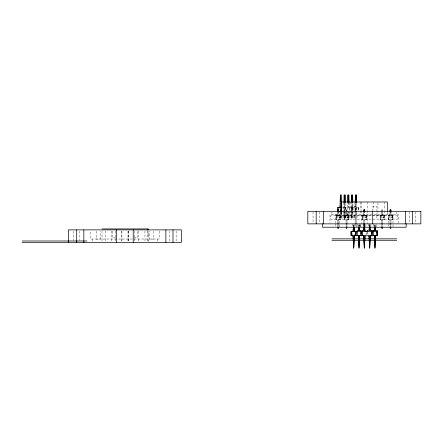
<?xml version="1.0" encoding="UTF-8"?>
<svg xmlns="http://www.w3.org/2000/svg" width="443" height="443" viewBox="0 0 443 443"><rect width="100%" height="100%" fill="white"/><g stroke="black" fill="none" stroke-linecap="round" stroke-linejoin="round"><path stroke-width="0.33" stroke-dasharray="2.21 1.66" d="M148.089 241.308L148.089 240.184M148.089 235.682L148.089 233.433M336.126 215.647L336.076 215.962L337.644 216.062L340.263 215.962L340.202 215.647L336.126 215.647L336.121 219.833L340.213 219.833L340.263 215.824L340.052 219.833M344.499 215.647L344.449 215.962L346.016 216.062L348.635 215.962L348.575 215.647L344.499 215.647L344.493 219.833L348.586 219.833L348.635 215.824L348.425 219.833M362.291 215.647L362.241 215.962L363.808 216.062L366.427 215.962L366.367 215.647L362.291 215.647L362.285 219.833L366.378 219.833L366.427 215.824L366.217 219.833M380.083 215.647L380.033 215.962L381.6 216.062L384.219 215.962L384.159 215.647L380.083 215.647L380.077 219.833L384.17 219.833L384.219 215.824L384.009 219.833M388.456 215.647L388.406 215.962L389.973 216.062L392.592 215.962L392.531 215.647L388.456 215.647L388.45 219.833L392.542 219.833L392.592 215.824L392.382 219.833M343.84 212.579L343.879 207.263L344.46 212.579M355.131 210.586L355.153 207.263L355.712 210.314M355.867 210.314L356.061 202.434M367.009 234.519L367.025 232.077M345.546 207.263L345.518 210.314L345.363 202.434M351.338 212.579L351.393 207.263M338.546 228.062L338.69 219.833L338.535 227.973M346.919 228.062L347.063 219.833L346.908 227.973M364.711 228.062L364.855 219.833L364.7 227.973M382.503 228.062L382.647 219.833L382.492 227.973M390.876 228.062L391.019 219.833L390.864 227.973M349.217 210.314L349.278 207.263M336.287 219.833L336.076 215.824L337.644 216.062L337.76 211.289M344.66 219.833L344.449 215.824L346.016 216.062L346.166 209.927L346.919 209.927L347.063 216.062L348.635 215.824M362.452 219.833L362.241 215.824L363.808 216.062L363.941 210.608M380.244 219.833L380.033 215.824L381.6 216.062L381.75 209.927L382.503 209.927L382.647 216.062L384.219 215.824M388.616 219.833L388.406 215.824L389.973 216.062L390.089 211.289M337.644 216.062L337.771 211.361M346.016 216.062L346.166 209.927L346.908 210.015L347.063 216.062M353.016 210.314L352.883 202.434M358.836 210.314L358.913 207.263L341.597 207.263M363.808 216.062L363.952 210.691M381.6 216.062L381.75 209.927L382.492 210.015L382.647 216.062M389.973 216.062L390.1 211.361M344.034 210.314L344.615 207.263L344.781 202.434M348.541 202.434L348.375 207.263L348.209 202.434M351.554 210.314L352.135 207.263L352.301 202.434M343.873 202.434L343.652 210.314M347.428 207.263L347.633 202.434M351.188 207.263L351.388 202.434M355.148 202.434L354.932 210.314M340.828 212.186L340.534 218.72L339.964 212.186M344.588 212.186L344.294 218.72L343.724 212.186M352.107 212.186L351.814 218.72L351.244 212.186M338.441 217.568L338.546 217.458M346.814 217.568L346.919 217.458M364.606 217.568L364.711 217.458M382.398 217.568L382.503 217.458M390.77 217.568L390.876 217.458M344.97 212.579L345.357 207.263L344.244 210.314M366.007 235.072L366.245 231.744M353.475 226.24L353.586 224.933M358.791 226.24L358.902 224.933M364.107 226.24L364.218 224.933M369.423 226.24L369.534 224.933M374.745 226.24L374.85 224.933M341.747 212.186L341.188 218.72L340.888 212.186M345.507 212.186L344.947 218.72L344.648 212.186M349.267 212.186L348.707 218.72L348.408 212.186L348.054 218.72L347.484 212.186M353.027 212.186L352.467 218.72L352.163 212.186M356.615 214.146L356.787 212.186M352.357 212.579L352.877 207.263L351.764 210.314M358.891 226.24L359.024 224.933L359.157 226.24M364.207 226.24L364.34 224.933L364.473 226.24M369.523 226.24L369.656 224.933L369.789 226.24M374.839 226.24L374.972 224.933L375.11 226.24M381.6 217.496L381.683 217.33M353.586 226.24L353.719 224.933L353.841 226.24M346.908 210.015L346.177 210.015M382.492 210.015L381.761 210.015M337.776 217.806L337.909 217.967M346.149 217.806L346.282 217.967M363.941 217.806L364.074 217.967M381.733 217.806L381.866 217.967M390.106 217.806L390.239 217.967M339.465 217.696L339.449 217.751M347.838 217.696L347.821 217.751M365.63 217.696L365.613 217.751M383.422 217.696L383.405 217.751M391.795 217.696L391.778 217.751M356.078 210.314L356.637 207.263M362.883 217.557L362.895 217.613M389.048 217.557L389.059 217.613M352.434 210.314L353.099 207.263L351.914 212.579M355.208 210.314L355.895 207.263L355.729 202.434M345.064 217.613L344.959 217.33L345.103 217.613M380.67 217.596L380.543 217.33L380.648 217.613M337.422 217.38L337.483 217.535M345.811 217.264L345.701 217.535L345.889 217.236M363.587 217.38L363.648 217.535M381.379 217.38L381.44 217.535M389.751 217.38L389.812 217.535M336.719 217.557L336.73 217.613M339.161 217.197C338.402 217.413 340.08 217.214 339.067 217.22M347.534 217.197C346.775 217.413 348.453 217.214 347.439 217.22M365.325 217.197C364.567 217.413 366.245 217.214 365.231 217.22M382.962 217.269L383.405 217.375L382.951 217.28M391.49 217.197C390.732 217.413 392.409 217.214 391.396 217.22M339.205 217.596L339.161 217.602M347.7 217.513L347.417 217.568L347.766 217.496M365.37 217.596L365.325 217.602M383.284 217.513L383.001 217.568L383.35 217.496M391.54 217.596L391.49 217.602M338.568 211.361L338.69 216.062L340.263 215.824M364.716 210.691L364.855 216.062L366.427 215.824M390.898 211.361L391.019 216.062L392.592 215.824M115.739 237.863L112.505 237.863L112.5 230.991M134.057 237.863L137.629 237.863L137.64 230.991M96.186 239.082L100.362 239.082L100.362 231.191M389.043 217.596L388.915 217.33L389.043 217.579M362.878 217.596L362.751 217.33L362.878 217.579M375.094 224.933L375.204 226.24M369.778 224.933L369.888 226.24M364.462 224.933L364.572 226.24M359.146 224.933L359.256 226.24M353.841 224.933L353.951 226.24M347.633 207.263L348.026 212.579M367.784 231.75L368.006 235.072M356.637 202.434L356.842 207.263M349.123 202.434L349.322 207.263M351.969 202.434L352.135 207.263M344.449 202.434L344.615 207.263M352.877 207.263L352.955 210.314M390.909 211.289L391.019 216.062M364.727 210.608L364.855 216.062M338.579 211.289L338.69 216.062M390.133 227.973L389.973 219.833L390.122 228.062M381.761 227.973L381.6 219.833L381.75 228.062M363.969 227.973L363.808 219.833L363.958 228.062M346.177 227.973L346.016 219.833L346.166 228.062M337.804 227.973L337.644 219.833L337.793 228.062M358.692 207.263L358.747 210.314L358.764 207.263M356.709 207.263L356.759 210.314M345.357 207.263L345.413 210.591M349.117 207.263L349.15 212.579M392.531 215.647L392.542 219.833M384.159 215.647L384.17 219.833M366.367 215.647L366.378 219.833M348.575 215.647L348.586 219.833M340.202 215.647L340.213 219.833M415.617 211.964L415.617 223.865M409.338 211.964L409.338 223.2M398.689 223.211L398.689 214.711L329.98 214.711L329.98 223.211M396.729 211.987L396.729 214.711M393.013 223.206L393.002 214.65L388.821 214.65L388.827 223.206M393.013 224.535L393.013 227.215M392.171 215.785L392.171 219.135M388.827 223.865L388.827 226.545M387.359 212.114L387.359 215.492L341.309 215.492L341.309 212.114M384.219 201.991L384.219 210.093M384.219 210.763L384.219 215.492M383.799 215.785L383.799 219.135M380.454 215.785L380.454 219.135M377.94 202.667L377.94 210.093M377.94 210.763L377.94 215.492M376.899 215.492L376.899 206.56L372.724 206.56L372.713 210.68M376.893 215.785L376.893 219.135M376.118 224.535L376.118 227.215M373.754 201.991L373.754 210.093M373.814 223.865L373.754 227.215M370.802 224.535L370.802 227.215M369.971 224.535L369.971 227.215M369.329 223.865L369.329 226.545M368.498 223.865L368.498 226.545M367.474 201.991L367.474 210.093M367.474 210.763L367.474 223.865M366.007 215.785L366.007 219.135M365.486 224.535L365.486 227.215M364.655 224.535L364.655 227.215M364.013 223.865L364.013 226.545M363.182 223.865L363.182 226.545M362.662 215.785L362.662 219.135M361.195 201.991L361.195 210.093M361.195 210.763L361.195 223.865M360.635 201.991L360.635 210.093M360.635 210.763L360.635 215.492M360.403 224.535L360.403 227.215M360.17 224.535L360.17 227.215M359.76 223.865L359.76 226.545M357.866 223.865L357.866 226.545M357.052 215.785L357.052 219.135M356.41 224.535L356.41 227.215M355.945 210.68L355.95 206.56L351.77 206.56L351.764 215.492M355.773 223.865L355.773 226.545M354.915 201.991L354.915 210.093M354.915 210.763L354.915 215.492M354.915 215.785L354.915 219.135M354.915 223.865L354.854 227.215M354.749 215.785L354.749 219.135M353.292 215.785L353.292 219.135M352.55 223.865L352.55 226.545M351.775 215.785L351.775 219.135M351.172 207.263L351.172 210.314M350.994 215.785L350.994 219.135M350.729 201.991L350.729 210.093M350.729 210.763L350.729 215.492M349.533 215.785L349.533 219.135M348.215 215.785L348.215 219.135M347.234 215.785L347.234 219.135M345.778 215.785L345.778 219.135M344.87 215.785L344.87 219.135M344.449 201.991L344.449 210.093M344.449 210.763L344.449 215.492M343.475 215.785L343.475 219.135M342.018 215.785L342.018 219.135M341.525 212.114L341.525 215.492M339.842 223.206L339.842 214.65L335.667 214.65L335.656 223.206M339.842 224.535L339.842 227.215M339.715 215.785L339.715 219.135M336.497 215.785L336.497 219.135M335.656 223.865L335.656 226.545M331.94 211.987L331.94 214.711M319.331 211.964L319.331 223.2M313.051 211.964L313.051 223.865M176.137 231.196L176.137 241.108M169.857 231.196L169.857 241.108M159.209 231.18L159.209 239.021L90.499 239.021L90.499 231.18M157.248 239.021L157.248 241.751M153.527 231.191L153.527 239.082L149.352 239.082L149.341 231.191M148.089 231.185L148.089 241.59M147.873 230.958L147.873 241.756M144.95 230.958L144.95 241.756M138.67 230.958L138.67 241.756M134.484 230.958L134.484 241.756M128.763 230.958L128.763 241.756M128.204 230.958L128.204 241.756M127.994 231.196L127.994 241.108M121.925 230.958L121.925 241.756M121.714 231.196L121.714 241.108M115.645 230.958L115.645 241.756M111.459 230.958L111.459 241.756M105.179 230.958L105.179 241.756M102.04 230.958L102.04 242.432M96.186 231.191L96.175 239.082M92.46 239.021L92.46 241.751M79.851 231.196L79.851 240.449M73.571 231.196L73.571 240.449M337.422 217.303L337.439 217.264M363.587 217.303L363.603 217.264M381.379 217.303L381.395 217.264M389.751 217.303L389.768 217.264M397.797 215.785L330.871 215.785L330.871 219.135L397.797 219.135L397.797 215.785M336.713 217.596L336.58 217.33L336.691 217.613"/><path stroke-width="0.66" d="M337.959 210.923L338.009 207.263M337.76 211.289L337.793 209.927L338.535 210.015L338.568 211.361M363.925 211.289L363.958 209.927L364.7 210.015L364.733 211.361M390.089 211.289L390.122 209.927L390.864 210.015L390.898 211.361M337.771 211.361L337.793 209.927M363.936 211.361L363.958 209.927M390.1 211.361L390.122 209.927M340.855 207.263L341.282 194.842L341.774 206.571M344.781 202.434L345.042 194.842L345.363 202.434M348.541 202.434L348.802 194.842L349.123 202.434M352.301 202.434L352.562 194.842L352.883 202.434M356.061 202.434L356.322 194.842L356.637 202.434M339.908 207.263L340.429 194.842L340.645 201.05M343.873 202.434L344.189 194.842L344.405 201.05M347.633 202.434L347.949 194.842L348.159 201.05M351.388 202.434L351.709 194.842L351.919 201.05M355.148 202.434L355.469 194.842L355.679 201.05M376.589 235.737L376.904 230.421L377.613 235.737L351.055 235.737L351.055 231.467L371.743 231.467L371.511 230.421L371.273 235.737L372.214 231.467L371.411 233.3M353.42 226.894L353.043 231.467L353.514 226.894M358.736 226.894L358.415 230.814L358.824 226.894M364.057 226.894L363.731 230.814L364.14 226.894M369.373 226.894L369.047 230.814L369.456 226.894M374.363 230.814L374.689 226.894M376.827 233.079L377.059 230.421L377.613 235.737M341.21 211.25L341.597 207.263L340.894 211.532L339.975 207.263M374.374 230.814L374.772 226.894M338.535 210.015L337.804 210.015M355.325 235.737L355.795 231.467L355.391 232.686M364.7 210.015L363.969 210.015M390.864 210.015L390.133 210.015M367.579 231.467L367.696 230.421L367.784 231.75M356.892 231.75L357.263 230.421L357.418 235.737M340.894 211.532L341.758 207.263M362.263 231.467L362.496 230.421L362.734 235.737M360.774 233.3L361.582 231.467L360.641 235.737L360.956 230.421L361.111 231.467L360.796 230.421M354.981 234.519L356.477 231.467L356.477 235.737M364.949 231.207L366.295 231.074L366.427 231.467M341.802 207.263L337.837 207.263L337.909 210.586M337.948 211.532L342.046 211.532M102.04 228.931L148.089 228.931L148.089 229.779M371.566 231.467L377.059 231.467M331.94 238.843L396.729 238.843M331.94 240.283L396.729 240.283M22.15 240.992L86.933 240.992M22.15 242.432L181.37 242.432L181.37 229.873L68.338 229.873L68.338 242.432M351.631 231.467L352.102 235.737M375.177 226.894L375.581 230.814L375.26 226.894M369.861 226.894L370.265 230.814L369.944 226.894M364.539 226.894L364.949 230.814M359.223 226.894L359.633 230.814L359.312 226.894M353.907 226.894L354.383 231.467L354.001 226.894M373.012 231.75L372.895 230.421L372.895 231.467L373.211 230.421L373.366 235.737M364.628 226.894L364.96 230.814M374.518 239.187L374.307 235.737L374.905 248.158L375.647 235.737L375.055 248.158L374.601 240.566M369.202 239.187L368.991 235.737L369.589 248.158L370.331 235.737L369.739 248.158L369.279 240.566M363.88 239.187L363.675 235.737L364.273 248.158L365.015 235.737L364.417 248.158L363.963 240.566M358.564 239.187L358.359 235.737L358.952 248.158L359.699 235.737L359.101 248.158L358.647 240.566M353.248 239.187L353.043 235.737L353.636 248.158L354.383 235.737L353.785 248.158L353.331 240.566M390.876 209.927L390.909 211.289M364.711 209.927L364.744 211.289M351.055 231.467L351.161 235.737M338.546 209.927L338.579 211.289M412.477 211.305L412.477 223.865M406.17 223.865L406.17 227.215L322.498 227.215L322.498 223.865M405.351 211.305L405.351 223.865M387.359 211.438L387.359 201.991L341.309 201.991L341.309 211.272M372.707 211.305L372.707 223.865M372.425 231.467L372.425 235.737M361.793 231.467L361.793 235.737M355.962 211.305L355.962 223.865M341.525 201.991L341.525 211.438M323.318 211.305L323.318 223.865M316.191 211.305L316.191 223.865M172.997 229.873L172.997 242.432M165.87 229.873L165.87 242.432M147.873 228.931L147.873 230.282M133.227 229.873L133.227 242.432M116.481 229.873L116.481 242.432M83.832 229.873L83.832 242.432M76.711 229.873L76.711 242.432M337.804 227.973L338.546 228.062L337.804 227.973M346.177 227.973L346.919 228.062L346.177 227.973M363.969 227.973L364.711 228.062L363.969 227.973M381.761 227.973L382.503 228.062L381.761 227.973M390.133 227.973L390.876 228.062L390.133 227.973M420.85 211.305L307.819 211.305L307.819 223.865L420.85 223.865L420.85 211.305"/></g></svg>
